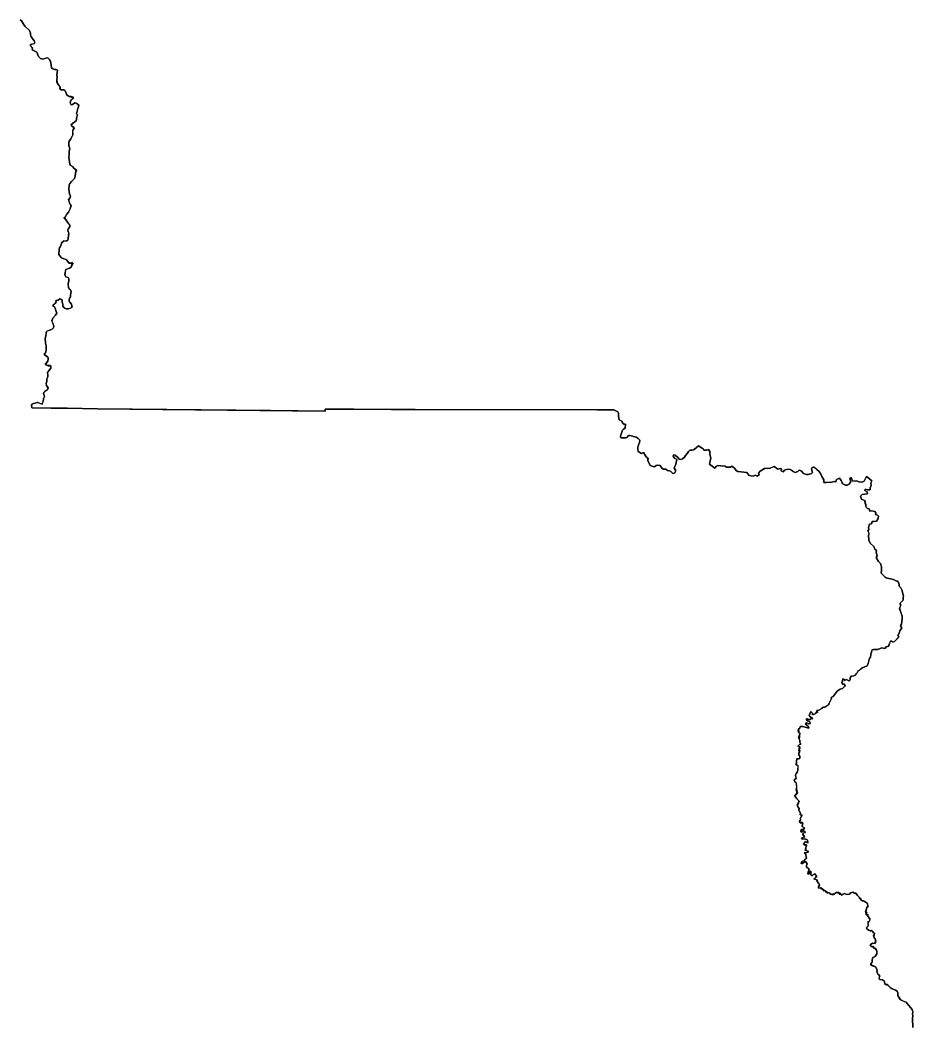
# Model space of a CAD drawing. Extents: x -74 to -34.8, y -33.8 to 5.3.
# Drawn here: x -61.572 to -59.9, y -12.145 to -10.26 of the extents above; entities that cross this region are included whole.
import ezdxf

# ---------------------------------------------------------------- set-up
doc = ezdxf.new("R2010")
doc.units = 0
doc.header["$LTSCALE"] = 2
doc.layers.add('UFEBRASIL', color=7, linetype='Continuous')

msp = doc.modelspace()

# ---------------------------------------------------------------- linework, layer by layer
at = {"layer": 'UFEBRASIL'}
for points in [[(-61.5719, -10.2592), (-61.5695, -10.2614), (-61.5643, -10.2696), (-61.5622, -10.272), (-61.5546, -10.2796), (-61.5522, -10.2842), (-61.5523, -10.2878), (-61.5516, -10.2902), (-61.5495, -10.2935), (-61.5454, -10.2985), (-61.5441, -10.3023), (-61.5462, -10.3043), (-61.5501, -10.3052), (-61.5533, -10.307), (-61.5528, -10.3082), (-61.5489, -10.3117), (-61.5491, -10.3143), (-61.5481, -10.3164), (-61.5409, -10.3202), (-61.5376, -10.3278), (-61.5337, -10.3319), (-61.5301, -10.3333), (-61.5215, -10.3308), (-61.5195, -10.3314), (-61.5162, -10.3344), (-61.5148, -10.3368), (-61.5132, -10.3486), (-61.5119, -10.3504), (-61.5078, -10.3525), (-61.5045, -10.3527), (-61.5017, -10.3538), (-61.5029, -10.363), (-61.5026, -10.3677), (-61.5032, -10.3709), (-61.5025, -10.3775), (-61.499, -10.3828), (-61.4971, -10.3847), (-61.4971, -10.3896), (-61.4957, -10.3902), (-61.4896, -10.3903), (-61.4876, -10.3926), (-61.4862, -10.3952), (-61.4853, -10.3985), (-61.4841, -10.4002), (-61.4798, -10.4027), (-61.4753, -10.4041), (-61.472, -10.4063), (-61.4769, -10.4106), (-61.4781, -10.4151), (-61.4762, -10.4184), (-61.4736, -10.418), (-61.4693, -10.4151), (-61.4672, -10.4153), (-61.4631, -10.4178), (-61.4618, -10.4199), (-61.4624, -10.4225), (-61.4641, -10.4257), (-61.4642, -10.4282), (-61.4661, -10.4352), (-61.4642, -10.4374), (-61.4661, -10.4434), (-61.4663, -10.4457), (-61.4671, -10.4485), (-61.4737, -10.4536), (-61.4755, -10.4561), (-61.4752, -10.4586), (-61.4702, -10.4614), (-61.4726, -10.4647), (-61.4738, -10.4689), (-61.4731, -10.4724), (-61.4735, -10.475), (-61.4768, -10.4823), (-61.4808, -10.4877), (-61.4807, -10.4956), (-61.479, -10.5006), (-61.4802, -10.5059), (-61.4801, -10.5113), (-61.481, -10.5164), (-61.4792, -10.5254), (-61.4791, -10.5299), (-61.478, -10.5316), (-61.474, -10.5338), (-61.4706, -10.5378), (-61.4663, -10.5412), (-61.4683, -10.5464), (-61.469, -10.5522), (-61.4701, -10.5565), (-61.4758, -10.5619), (-61.4787, -10.5661), (-61.4799, -10.5692), (-61.481, -10.5765), (-61.4795, -10.5852), (-61.4775, -10.5897), (-61.4779, -10.592), (-61.4815, -10.5968), (-61.478, -10.6055), (-61.4762, -10.6077), (-61.4775, -10.6106), (-61.478, -10.6132), (-61.4815, -10.6196), (-61.485, -10.6239), (-61.4872, -10.6278), (-61.4896, -10.6311), (-61.4889, -10.6319), (-61.487, -10.6327), (-61.4817, -10.6401), (-61.4787, -10.6444), (-61.4791, -10.6465), (-61.4818, -10.6513), (-61.4824, -10.6533), (-61.4819, -10.6556), (-61.4804, -10.6594), (-61.4817, -10.6691), (-61.4825, -10.672), (-61.4864, -10.674), (-61.4906, -10.6732), (-61.4946, -10.6776), (-61.496, -10.684), (-61.498, -10.6863), (-61.4986, -10.6884), (-61.4987, -10.6929), (-61.4993, -10.6952), (-61.4988, -10.6999), (-61.4943, -10.7053), (-61.4902, -10.707), (-61.4858, -10.708), (-61.4843, -10.7095), (-61.4809, -10.7148), (-61.4778, -10.7153), (-61.4724, -10.715), (-61.4764, -10.7225), (-61.4793, -10.7246), (-61.4863, -10.7272), (-61.4871, -10.7288), (-61.4881, -10.7384), (-61.4861, -10.7409), (-61.4821, -10.7422), (-61.4809, -10.7442), (-61.4809, -10.7481), (-61.4821, -10.7537), (-61.4811, -10.7612), (-61.4804, -10.7622), (-61.4776, -10.7648), (-61.4764, -10.7678), (-61.4767, -10.7719), (-61.4774, -10.7744), (-61.4774, -10.7788), (-61.4797, -10.7807), (-61.4803, -10.7856), (-61.4796, -10.7877), (-61.4754, -10.7917), (-61.4754, -10.7987), (-61.4815, -10.8004), (-61.486, -10.8006), (-61.4903, -10.798), (-61.4918, -10.7959), (-61.4922, -10.792), (-61.4934, -10.7881), (-61.4933, -10.7845), (-61.4955, -10.7825), (-61.4978, -10.7821), (-61.5007, -10.7844), (-61.5053, -10.7848), (-61.5047, -10.7875), (-61.5066, -10.7908), (-61.5111, -10.7948), (-61.5073, -10.7968), (-61.5061, -10.7992), (-61.5046, -10.8054), (-61.5034, -10.8084), (-61.5059, -10.8126), (-61.5107, -10.818), (-61.5123, -10.8237), (-61.5107, -10.8273), (-61.5099, -10.8298), (-61.509, -10.8322), (-61.5089, -10.8344), (-61.5102, -10.837), (-61.5122, -10.8387), (-61.5161, -10.8405), (-61.5214, -10.8425), (-61.5223, -10.8438), (-61.523, -10.8458), (-61.5238, -10.852), (-61.5251, -10.8558), (-61.5245, -10.8648), (-61.5234, -10.8699), (-61.5229, -10.8789), (-61.5241, -10.8829), (-61.5269, -10.8857), (-61.5255, -10.8871), (-61.5206, -10.8903), (-61.5193, -10.892), (-61.5191, -10.8945), (-61.52, -10.8987), (-61.5243, -10.9047), (-61.5237, -10.9055), (-61.5191, -10.9072), (-61.5143, -10.9074), (-61.5147, -10.9116), (-61.5189, -10.9172), (-61.5209, -10.9213), (-61.5202, -10.9242), (-61.5203, -10.9277), (-61.5218, -10.9318), (-61.5216, -10.936), (-61.5233, -10.9403), (-61.5224, -10.944), (-61.5196, -10.9484), (-61.5198, -10.9505), (-61.5213, -10.9524), (-61.5258, -10.955), (-61.5276, -10.9572), (-61.5279, -10.9594), (-61.5268, -10.9624), (-61.5265, -10.9648), (-61.5284, -10.9687), (-61.5286, -10.9743), (-61.5312, -10.979), (-61.5386, -10.9759), (-61.5407, -10.9759), (-61.5436, -10.9772), (-61.5468, -10.9776), (-61.5494, -10.9791), (-61.5507, -10.981), (-61.5503, -10.9861), (-61.5141, -10.9865), (-61.4838, -10.9869), (-61.4273, -10.9876), (-61.0006, -10.9922), (-61.0006, -10.9884), (-60.9483, -10.9886), (-60.8767, -10.9888), (-60.829, -10.989), (-60.8064, -10.9891), (-60.4912, -10.99), (-60.4601, -10.9899), (-60.4525, -10.9933), (-60.4511, -10.996), (-60.4512, -11.0014), (-60.4502, -11.0085), (-60.445, -11.0111), (-60.4417, -11.0168), (-60.4379, -11.0167), (-60.4384, -11.0238), (-60.4421, -11.0259), (-60.4438, -11.0278), (-60.4473, -11.0392), (-60.4466, -11.0422), (-60.438, -11.0423), (-60.4357, -11.0418), (-60.4325, -11.0376), (-60.4297, -11.0375), (-60.4182, -11.0409), (-60.4141, -11.0435), (-60.4115, -11.0468), (-60.4121, -11.0511), (-60.4148, -11.059), (-60.4149, -11.0643), (-60.4144, -11.0675), (-60.4083, -11.0712), (-60.4041, -11.0694), (-60.4008, -11.0756), (-60.3992, -11.0776), (-60.3959, -11.0804), (-60.3964, -11.0852), (-60.3922, -11.0918), (-60.3916, -11.0938), (-60.3861, -11.0959), (-60.3837, -11.0962), (-60.3804, -11.0941), (-60.378, -11.0935), (-60.3732, -11.0941), (-60.3703, -11.099), (-60.3667, -11.1007), (-60.3627, -11.1007), (-60.3591, -11.1032), (-60.3557, -11.1038), (-60.3533, -11.1053), (-60.35, -11.1083), (-60.348, -11.109), (-60.3457, -11.1079), (-60.3442, -11.1049), (-60.3446, -11.1021), (-60.3469, -11.0992), (-60.3459, -11.0959), (-60.3436, -11.0916), (-60.342, -11.0826), (-60.346, -11.08), (-60.3487, -11.0762), (-60.3484, -11.074), (-60.3451, -11.0747), (-60.3401, -11.0789), (-60.3374, -11.0819), (-60.3345, -11.0829), (-60.3311, -11.0813), (-60.3277, -11.0781), (-60.3256, -11.0751), (-60.3219, -11.071), (-60.3202, -11.0675), (-60.3175, -11.0651), (-60.313, -11.065), (-60.3092, -11.064), (-60.3012, -11.0572), (-60.2975, -11.0599), (-60.2928, -11.0626), (-60.2914, -11.0655), (-60.2863, -11.0655), (-60.2824, -11.064), (-60.28, -11.0677), (-60.2804, -11.0714), (-60.2797, -11.0761), (-60.278, -11.0796), (-60.2808, -11.0915), (-60.271, -11.0987), (-60.2673, -11.0951), (-60.2652, -11.0937), (-60.2594, -11.0947), (-60.2516, -11.0951), (-60.2488, -11.0969), (-60.2412, -11.0969), (-60.2389, -11.0949), (-60.2341, -11.0992), (-60.2309, -11.1031), (-60.2275, -11.1054), (-60.2106, -11.1068), (-60.2072, -11.1118), (-60.2034, -11.1135), (-60.199, -11.1141), (-60.195, -11.1123), (-60.1915, -11.1141), (-60.1876, -11.1116), (-60.189, -11.1081), (-60.1856, -11.1044), (-60.1764, -11.0988), (-60.1713, -11.0996), (-60.1674, -11.0992), (-60.1617, -11.0963), (-60.1593, -11.0957), (-60.1525, -11.1009), (-60.148, -11.0993), (-60.146, -11.1007), (-60.1462, -11.1041), (-60.1425, -11.1057), (-60.14, -11.1026), (-60.1363, -11.1014), (-60.1306, -11.1009), (-60.1272, -11.1025), (-60.1237, -11.1052), (-60.1204, -11.1069), (-60.1152, -11.1052), (-60.1127, -11.1025), (-60.109, -11.1039), (-60.1049, -11.1092), (-60.0999, -11.1105), (-60.0962, -11.1108), (-60.0894, -11.1089), (-60.0877, -11.107), (-60.0899, -11.1005), (-60.0885, -11.098), (-60.0842, -11.0968), (-60.0799, -11.1017), (-60.075, -11.105), (-60.072, -11.1104), (-60.0703, -11.1147), (-60.0664, -11.121), (-60.0667, -11.1255), (-60.0622, -11.1258), (-60.056, -11.1253), (-60.0534, -11.1261), (-60.0497, -11.1244), (-60.0474, -11.1238), (-60.0441, -11.1243), (-60.0426, -11.1201), (-60.0374, -11.1174), (-60.0339, -11.1221), (-60.0324, -11.1256), (-60.032, -11.1278), (-60.0282, -11.1294), (-60.0262, -11.1307), (-60.0229, -11.1306), (-60.0194, -11.1291), (-60.0161, -11.1237), (-60.0176, -11.1189), (-60.0157, -11.1163), (-60.014, -11.1194), (-60.0131, -11.1225), (-60.0075, -11.1235), (-60.0045, -11.1226), (-60.001, -11.1243), (-59.9953, -11.1252), (-59.9912, -11.1236), (-59.9868, -11.1145), (-59.9839, -11.1163), (-59.9768, -11.1224), (-59.9784, -11.1262), (-59.9781, -11.1312), (-59.9797, -11.136), (-59.9799, -11.1398), (-59.9847, -11.1394), (-59.9891, -11.138), (-59.9898, -11.1407), (-59.9857, -11.1432), (-59.9849, -11.147), (-59.995, -11.1482), (-59.9978, -11.1514), (-59.9959, -11.157), (-59.9906, -11.1592), (-59.989, -11.1612), (-59.9894, -11.1653), (-59.9876, -11.1671), (-59.9876, -11.1711), (-59.985, -11.1742), (-59.9816, -11.1753), (-59.9804, -11.1796), (-59.9767, -11.1787), (-59.9712, -11.1802), (-59.9694, -11.1829), (-59.9698, -11.1854), (-59.9659, -11.1869), (-59.964, -11.1891), (-59.9645, -11.1931), (-59.9679, -11.1979), (-59.9725, -11.1986), (-59.9759, -11.1986), (-59.977, -11.2033), (-59.9811, -11.2038), (-59.9831, -11.2098), (-59.982, -11.2136), (-59.984, -11.217), (-59.9817, -11.2219), (-59.9828, -11.2246), (-59.982, -11.2335), (-59.9797, -11.2395), (-59.9732, -11.2455), (-59.9709, -11.2509), (-59.9679, -11.2529), (-59.9683, -11.2565), (-59.9667, -11.2628), (-59.9685, -11.2664), (-59.9639, -11.274), (-59.9604, -11.2774), (-59.9588, -11.2835), (-59.9583, -11.2893), (-59.9586, -11.2929), (-59.9595, -11.2947), (-59.9519, -11.3031), (-59.95, -11.3044), (-59.9367, -11.3075), (-59.9347, -11.3082), (-59.9305, -11.3104), (-59.9271, -11.3113), (-59.9252, -11.317), (-59.9252, -11.3201), (-59.9222, -11.3231), (-59.9204, -11.3269), (-59.9172, -11.3384), (-59.9179, -11.3414), (-59.9179, -11.3464), (-59.9245, -11.3523), (-59.9224, -11.3557), (-59.9254, -11.3618), (-59.9199, -11.376), (-59.9199, -11.3815), (-59.9213, -11.3908), (-59.9229, -11.3942), (-59.9206, -11.398), (-59.9229, -11.4019), (-59.9245, -11.4035), (-59.9251, -11.4063), (-59.9277, -11.4128), (-59.9259, -11.4155), (-59.9344, -11.4237), (-59.9374, -11.4248), (-59.9395, -11.423), (-59.942, -11.4228), (-59.9466, -11.433), (-59.9501, -11.4335), (-59.9524, -11.4364), (-59.9581, -11.4353), (-59.9652, -11.4385), (-59.9735, -11.4385), (-59.9762, -11.4392), (-59.9783, -11.4472), (-59.979, -11.4533), (-59.9811, -11.4549), (-59.9833, -11.465), (-59.9854, -11.4693), (-59.9939, -11.4727), (-59.9971, -11.4748), (-60, -11.4775), (-60.0024, -11.4787), (-60.0041, -11.4824), (-60.006, -11.4839), (-60.0079, -11.4865), (-60.0101, -11.4876), (-60.0156, -11.4886), (-60.017, -11.4913), (-60.0172, -11.494), (-60.018, -11.496), (-60.0198, -11.497), (-60.0244, -11.4949), (-60.0276, -11.4964), (-60.0285, -11.4941), (-60.0312, -11.4932), (-60.0318, -11.4979), (-60.0328, -11.4996), (-60.0317, -11.5035), (-60.0277, -11.5037), (-60.0267, -11.5057), (-60.028, -11.5079), (-60.0314, -11.5116), (-60.0361, -11.5127), (-60.0415, -11.5166), (-60.0492, -11.5263), (-60.0527, -11.5285), (-60.0521, -11.5305), (-60.0566, -11.5389), (-60.0575, -11.5421), (-60.0612, -11.5437), (-60.0648, -11.5462), (-60.0674, -11.5462), (-60.0693, -11.5472), (-60.0705, -11.5492), (-60.077, -11.553), (-60.0797, -11.5529), (-60.0787, -11.5563), (-60.0826, -11.5589), (-60.0867, -11.5609), (-60.0881, -11.5611), (-60.0881, -11.5577), (-60.0908, -11.5549), (-60.0936, -11.5607), (-60.0942, -11.5628), (-60.09, -11.567), (-60.0872, -11.5681), (-60.0927, -11.5695), (-60.0973, -11.5698), (-60.0995, -11.5689), (-60.0993, -11.5708), (-60.0973, -11.5721), (-60.0941, -11.5732), (-60.0917, -11.5761), (-60.0939, -11.5783), (-60.0985, -11.5756), (-60.1016, -11.5774), (-60.0955, -11.5828), (-60.0944, -11.5859), (-60.106, -11.5828), (-60.1109, -11.5825), (-60.1117, -11.5856), (-60.1141, -11.5875), (-60.1137, -11.5921), (-60.1132, -11.5946), (-60.1106, -11.5955), (-60.1124, -11.5986), (-60.1122, -11.6035), (-60.1127, -11.6056), (-60.1113, -11.609), (-60.1113, -11.6119), (-60.1099, -11.6155), (-60.1122, -11.6164), (-60.1153, -11.6193), (-60.1134, -11.6204), (-60.111, -11.6226), (-60.1136, -11.626), (-60.1116, -11.6283), (-60.1121, -11.6305), (-60.1134, -11.6326), (-60.1142, -11.6358), (-60.1116, -11.6376), (-60.1116, -11.6429), (-60.1175, -11.6433), (-60.1179, -11.6458), (-60.1184, -11.6516), (-60.118, -11.6554), (-60.1157, -11.6548), (-60.1155, -11.6575), (-60.1158, -11.6625), (-60.115, -11.6643), (-60.1157, -11.6664), (-60.1175, -11.6691), (-60.119, -11.672), (-60.1194, -11.6746), (-60.1187, -11.6804), (-60.1224, -11.6824), (-60.121, -11.6865), (-60.1188, -11.6874), (-60.1182, -11.6907), (-60.1178, -11.6961), (-60.1177, -11.6983), (-60.1173, -11.703), (-60.1162, -11.7067), (-60.1191, -11.7104), (-60.1217, -11.7121), (-60.1181, -11.7153), (-60.1165, -11.7189), (-60.1125, -11.7223), (-60.1157, -11.7306), (-60.1153, -11.7333), (-60.1127, -11.7362), (-60.1131, -11.7391), (-60.1104, -11.7447), (-60.1112, -11.7483), (-60.1074, -11.749), (-60.1109, -11.7543), (-60.1102, -11.7579), (-60.1124, -11.7593), (-60.1103, -11.7634), (-60.1064, -11.7627), (-60.1056, -11.7637), (-60.1064, -11.7657), (-60.1071, -11.7701), (-60.103, -11.7725), (-60.1044, -11.7754), (-60.1089, -11.7758), (-60.1092, -11.7806), (-60.1076, -11.7799), (-60.1045, -11.7782), (-60.1026, -11.7788), (-60.1013, -11.7819), (-60.1055, -11.7825), (-60.105, -11.7866), (-60.1032, -11.7866), (-60.1029, -11.79), (-60.1074, -11.791), (-60.1085, -11.7931), (-60.1057, -11.7938), (-60.1037, -11.7933), (-60.0987, -11.7943), (-60.0969, -11.7953), (-60.0967, -11.8009), (-60.1008, -11.798), (-60.1047, -11.8029), (-60.1025, -11.8042), (-60.0986, -11.8049), (-60.0996, -11.8069), (-60.1002, -11.8106), (-60.1001, -11.8152), (-60.0958, -11.8161), (-60.0957, -11.8182), (-60.0982, -11.8187), (-60.1034, -11.8192), (-60.1011, -11.8213), (-60.1001, -11.8232), (-60.0993, -11.83), (-60.1024, -11.8322), (-60.1029, -11.8337), (-60.1074, -11.8354), (-60.1085, -11.8371), (-60.1076, -11.8399), (-60.1036, -11.8367), (-60.1011, -11.8354), (-60.0979, -11.8399), (-60.0989, -11.8428), (-60.0989, -11.8456), (-60.0975, -11.8474), (-60.0939, -11.8492), (-60.0944, -11.8519), (-60.0959, -11.8548), (-60.0962, -11.8589), (-60.093, -11.8569), (-60.0926, -11.8531), (-60.0894, -11.8552), (-60.0909, -11.8567), (-60.0911, -11.8611), (-60.0885, -11.8626), (-60.0862, -11.8597), (-60.0833, -11.8585), (-60.0824, -11.8604), (-60.0799, -11.8639), (-60.0825, -11.8665), (-60.0854, -11.8677), (-60.0785, -11.8702), (-60.0797, -11.8726), (-60.076, -11.8768), (-60.0749, -11.8797), (-60.0768, -11.883), (-60.0766, -11.8853), (-60.0724, -11.8851), (-60.0719, -11.8864), (-60.0671, -11.888), (-60.0642, -11.8906), (-60.0632, -11.892), (-60.0604, -11.8928), (-60.0605, -11.895), (-60.0584, -11.8935), (-60.054, -11.8952), (-60.0551, -11.8969), (-60.0527, -11.8969), (-60.0504, -11.8979), (-60.0493, -11.8959), (-60.0471, -11.8972), (-60.0444, -11.8936), (-60.0411, -11.8939), (-60.0384, -11.8931), (-60.0377, -11.8966), (-60.035, -11.8966), (-60.0334, -11.8987), (-60.0299, -11.8969), (-60.0279, -11.8948), (-60.0263, -11.8964), (-60.0254, -11.8955), (-60.0247, -11.8975), (-60.0186, -11.8964), (-60.0165, -11.894), (-60.0151, -11.894), (-60.0121, -11.893), (-60.0089, -11.8947), (-60.0069, -11.8947), (-60.0036, -11.8994), (-59.9998, -11.903), (-59.9998, -11.905), (-59.9973, -11.9046), (-59.9964, -11.9075), (-59.9939, -11.9093), (-59.9922, -11.9089), (-59.9913, -11.9105), (-59.9888, -11.9114), (-59.9858, -11.9121), (-59.9846, -11.9166), (-59.9835, -11.9205), (-59.9853, -11.9196), (-59.9876, -11.9295), (-59.9862, -11.9304), (-59.9871, -11.9353), (-59.9837, -11.9353), (-59.9846, -11.9376), (-59.9825, -11.9393), (-59.9822, -11.9418), (-59.9804, -11.9416), (-59.9802, -11.9437), (-59.9818, -11.9479), (-59.9838, -11.9495), (-59.984, -11.9536), (-59.9827, -11.9553), (-59.9854, -11.9576), (-59.987, -11.9601), (-59.9856, -11.9619), (-59.9822, -11.9642), (-59.9801, -11.9651), (-59.9762, -11.9654), (-59.9739, -11.967), (-59.9734, -11.969), (-59.9714, -11.9699), (-59.972, -11.9729), (-59.9729, -11.9763), (-59.9727, -11.9777), (-59.9706, -11.9795), (-59.969, -11.9845), (-59.9704, -11.989), (-59.9754, -11.9883), (-59.9796, -11.9913), (-59.9784, -11.9936), (-59.9752, -11.996), (-59.9741, -11.9942), (-59.9727, -11.9976), (-59.9706, -11.9978), (-59.9681, -12.0013), (-59.9672, -12.0026), (-59.967, -12.0085), (-59.9703, -12.0134), (-59.9747, -12.0151), (-59.9759, -12.0199), (-59.9761, -12.0238), (-59.9794, -12.0295), (-59.9696, -12.0325), (-59.9669, -12.0381), (-59.967, -12.0408), (-59.9657, -12.0462), (-59.9639, -12.0473), (-59.9615, -12.0504), (-59.9628, -12.053), (-59.962, -12.0564), (-59.9569, -12.0565), (-59.9536, -12.0591), (-59.9518, -12.0656), (-59.9464, -12.0673), (-59.9422, -12.0713), (-59.9384, -12.0741), (-59.9323, -12.0767), (-59.9293, -12.0785), (-59.9281, -12.0812), (-59.9277, -12.0864), (-59.923, -12.0947), (-59.9125, -12.0992), (-59.9104, -12.1014), (-59.9013, -12.1129), (-59.8998, -12.1172), (-59.9006, -12.1209), (-59.8998, -12.1245), (-59.9004, -12.1295), (-59.8999, -12.1461)], [(-59.9, -12.1461), (-59.9004, -12.1295), (-59.8998, -12.1245), (-59.9006, -12.1209), (-59.8998, -12.1172), (-59.9013, -12.1129), (-59.9104, -12.1014), (-59.9126, -12.0992), (-59.9153, -12.098), (-59.9238, -12.0938), (-59.9277, -12.0864), (-59.9281, -12.0812), (-59.9293, -12.0785), (-59.9323, -12.0767), (-59.9384, -12.0741), (-59.9422, -12.0713), (-59.9472, -12.0658), (-59.9518, -12.0656), (-59.9536, -12.0591), (-59.9583, -12.0569), (-59.962, -12.0564), (-59.9628, -12.053), (-59.9615, -12.0504), (-59.9639, -12.0473), (-59.9657, -12.0462), (-59.967, -12.0408), (-59.9669, -12.0381), (-59.9696, -12.0325), (-59.9794, -12.0282), (-59.9761, -12.0238), (-59.9759, -12.0199), (-59.9747, -12.0151), (-59.9703, -12.0134), (-59.9666, -12.0072), (-59.9681, -12.0013), (-59.9697, -12.0004), (-59.9706, -11.9978), (-59.9727, -11.9976), (-59.9741, -11.9942), (-59.9761, -11.996), (-59.9784, -11.9936), (-59.9796, -11.9913), (-59.9754, -11.9883), (-59.9704, -11.989), (-59.9695, -11.9827), (-59.9706, -11.9795), (-59.9729, -11.9763), (-59.9736, -11.9747), (-59.972, -11.9729), (-59.9714, -11.9699), (-59.9734, -11.969), (-59.975, -11.9672), (-59.978, -11.9649), (-59.9801, -11.9651), (-59.9822, -11.9642), (-59.9856, -11.9619), (-59.987, -11.9601), (-59.9845, -11.9576), (-59.9827, -11.9553), (-59.9834, -11.9523), (-59.9834, -11.9481), (-59.9804, -11.9465), (-59.9802, -11.9437), (-59.9822, -11.9418), (-59.9832, -11.9414), (-59.9825, -11.9393), (-59.9846, -11.9376), (-59.9837, -11.9353), (-59.9871, -11.9353), (-59.9876, -11.9295), (-59.9887, -11.9295), (-59.9853, -11.9196), (-59.9835, -11.9205), (-59.9842, -11.9148), (-59.9876, -11.9123), (-59.9893, -11.9102), (-59.9922, -11.9089), (-59.9939, -11.9093), (-59.9954, -11.9093), (-59.9975, -11.9068), (-59.9973, -11.9046), (-59.9998, -11.905), (-59.9998, -11.903), (-60.0036, -11.8994), (-60.0069, -11.8947), (-60.0089, -11.8947), (-60.0121, -11.893), (-60.0165, -11.894), (-60.0186, -11.8964), (-60.0198, -11.897), (-60.0247, -11.8975), (-60.0263, -11.8964), (-60.0279, -11.8948), (-60.03, -11.8969), (-60.0314, -11.897), (-60.0338, -11.8972), (-60.0361, -11.8951), (-60.0388, -11.8952), (-60.0397, -11.8927), (-60.0429, -11.8936), (-60.0449, -11.8948), (-60.0471, -11.8972), (-60.0493, -11.8959), (-60.0504, -11.8979), (-60.0527, -11.8969), (-60.0551, -11.8969), (-60.054, -11.8952), (-60.0584, -11.8935), (-60.0605, -11.895), (-60.0604, -11.8928), (-60.0642, -11.8906), (-60.0659, -11.8908), (-60.0685, -11.8872), (-60.0724, -11.8851), (-60.0734, -11.8845), (-60.0766, -11.8853), (-60.0768, -11.883), (-60.0749, -11.8797), (-60.076, -11.8768), (-60.0797, -11.8726), (-60.0785, -11.8702), (-60.0854, -11.8677), (-60.0825, -11.8665), (-60.08, -11.8623), (-60.0824, -11.8604), (-60.0833, -11.8585), (-60.0862, -11.8597), (-60.0885, -11.8626), (-60.0916, -11.8598), (-60.0909, -11.8567), (-60.0908, -11.8538), (-60.0939, -11.8546), (-60.093, -11.8569), (-60.0963, -11.8589), (-60.0959, -11.8548), (-60.0944, -11.8519), (-60.0951, -11.8477), (-60.0975, -11.8474), (-60.0989, -11.8456), (-60.0989, -11.8428), (-60.0979, -11.8399), (-60.1011, -11.8354), (-60.1036, -11.8367), (-60.1088, -11.8396), (-60.1085, -11.8371), (-60.1074, -11.8354), (-60.1029, -11.8337), (-60.1021, -11.8313), (-60.0993, -11.83), (-60.1001, -11.8232), (-60.1011, -11.8213), (-60.1017, -11.8186), (-60.0982, -11.8187), (-60.0957, -11.8182), (-60.0958, -11.8161), (-60.1016, -11.8146), (-60.1003, -11.8106), (-60.0996, -11.8069), (-60.0989, -11.8039), (-60.1025, -11.8042), (-60.1047, -11.8029), (-60.1008, -11.798), (-60.0958, -11.7998), (-60.0969, -11.7953), (-60.0987, -11.7943), (-60.1037, -11.7933), (-60.1057, -11.7938), (-60.1085, -11.7931), (-60.1074, -11.791), (-60.1026, -11.7889), (-60.105, -11.7866), (-60.1059, -11.7859), (-60.1055, -11.7825), (-60.1011, -11.7806), (-60.1045, -11.7782), (-60.1059, -11.7785), (-60.1092, -11.7806), (-60.1094, -11.7786), (-60.1089, -11.7758), (-60.1044, -11.7754), (-60.103, -11.7725), (-60.1071, -11.7701), (-60.1064, -11.7657), (-60.1064, -11.7627), (-60.1076, -11.7621), (-60.1113, -11.763), (-60.1124, -11.7593), (-60.1102, -11.7579), (-60.11, -11.7543), (-60.1074, -11.749), (-60.1112, -11.7483), (-60.1105, -11.7447), (-60.1131, -11.7391), (-60.1127, -11.7362), (-60.1153, -11.7333), (-60.1167, -11.7293), (-60.1125, -11.7223), (-60.1165, -11.7189), (-60.1191, -11.716), (-60.1217, -11.7121), (-60.1191, -11.7104), (-60.1163, -11.7048), (-60.1187, -11.7021), (-60.1177, -11.6983), (-60.1172, -11.6943), (-60.1175, -11.689), (-60.1188, -11.6874), (-60.121, -11.6865), (-60.1224, -11.6824), (-60.1182, -11.6786), (-60.1194, -11.6746), (-60.119, -11.672), (-60.1157, -11.6691), (-60.1157, -11.6664), (-60.1148, -11.6623), (-60.1146, -11.6614), (-60.1145, -11.6564), (-60.1157, -11.6548), (-60.1188, -11.6541), (-60.1173, -11.6505), (-60.1179, -11.6458), (-60.1157, -11.6437), (-60.1116, -11.6429), (-60.1116, -11.6376), (-60.1133, -11.6346), (-60.1134, -11.6326), (-60.1121, -11.6305), (-60.1133, -11.6276), (-60.1129, -11.6242), (-60.1111, -11.6208), (-60.1134, -11.6204), (-60.1153, -11.6193), (-60.1122, -11.6164), (-60.1099, -11.6155), (-60.1113, -11.6119), (-60.1113, -11.609), (-60.1128, -11.6056), (-60.1141, -11.6034), (-60.1124, -11.5986), (-60.1106, -11.5955), (-60.1133, -11.5946), (-60.1149, -11.5915), (-60.1141, -11.5875), (-60.1117, -11.5856), (-60.1109, -11.5825), (-60.106, -11.5828), (-60.0944, -11.5859), (-60.0955, -11.5828), (-60.1011, -11.5763), (-60.0985, -11.5756), (-60.0923, -11.5778), (-60.0924, -11.5745), (-60.0941, -11.5732), (-60.0973, -11.5721), (-60.0995, -11.5689), (-60.0984, -11.5679), (-60.0973, -11.5698), (-60.0928, -11.5695), (-60.0877, -11.5665), (-60.0906, -11.5656), (-60.0942, -11.5628), (-60.0936, -11.5607), (-60.0908, -11.5549), (-60.0881, -11.5577), (-60.0867, -11.5609), (-60.0853, -11.5596), (-60.0826, -11.5589), (-60.0795, -11.555), (-60.0797, -11.5529), (-60.077, -11.553), (-60.0705, -11.5492), (-60.0693, -11.5472), (-60.0674, -11.5462), (-60.0648, -11.5462), (-60.0612, -11.5437), (-60.0575, -11.541), (-60.0566, -11.5389), (-60.0521, -11.5305), (-60.0527, -11.5285), (-60.0492, -11.5263), (-60.0415, -11.5166), (-60.0361, -11.5127), (-60.0314, -11.5116), (-60.028, -11.5079), (-60.0267, -11.5057), (-60.0277, -11.5037), (-60.0317, -11.5035), (-60.0328, -11.4996), (-60.0313, -11.497), (-60.0312, -11.4932), (-60.0285, -11.4941), (-60.0276, -11.4964), (-60.0244, -11.4949), (-60.0198, -11.497), (-60.018, -11.496), (-60.0173, -11.494), (-60.017, -11.4913), (-60.0156, -11.4886), (-60.0101, -11.4876), (-60.0079, -11.4865), (-60.006, -11.4839), (-60.0041, -11.4824), (-60.0024, -11.4787), (-60.0001, -11.4775), (-59.9971, -11.4748), (-59.9939, -11.4727), (-59.9854, -11.4693), (-59.9833, -11.465), (-59.9811, -11.4549), (-59.979, -11.4533), (-59.9783, -11.4472), (-59.9762, -11.4392), (-59.9735, -11.4385), (-59.9652, -11.4385), (-59.9581, -11.4353), (-59.9524, -11.4364), (-59.9501, -11.4335), (-59.9448, -11.4323), (-59.942, -11.4228), (-59.9395, -11.423), (-59.9374, -11.4248), (-59.9344, -11.4237), (-59.9252, -11.4139), (-59.9277, -11.4128), (-59.9251, -11.4063), (-59.9245, -11.4035), (-59.9229, -11.4019), (-59.9206, -11.398), (-59.9229, -11.3942), (-59.9213, -11.3908), (-59.9199, -11.3815), (-59.9199, -11.376), (-59.9243, -11.3609), (-59.9224, -11.3557), (-59.9245, -11.3523), (-59.9179, -11.3464), (-59.9179, -11.3414), (-59.9172, -11.3384), (-59.9204, -11.3269), (-59.9222, -11.3231), (-59.9252, -11.3201), (-59.9252, -11.317), (-59.9278, -11.3104), (-59.9305, -11.3104), (-59.9347, -11.3082), (-59.9367, -11.3075), (-59.95, -11.3044), (-59.9519, -11.3031), (-59.9595, -11.2947), (-59.9586, -11.2929), (-59.9583, -11.2893), (-59.9588, -11.2835), (-59.9604, -11.2774), (-59.9639, -11.274), (-59.9685, -11.2664), (-59.9667, -11.2628), (-59.9683, -11.2565), (-59.9679, -11.2529), (-59.9709, -11.2509), (-59.9732, -11.2455), (-59.9797, -11.2395), (-59.982, -11.2335), (-59.9828, -11.2246), (-59.9817, -11.2219), (-59.9844, -11.2152), (-59.982, -11.2136), (-59.9831, -11.2098), (-59.9811, -11.2038), (-59.977, -11.2033), (-59.9759, -11.1986), (-59.9725, -11.1986), (-59.9679, -11.1979), (-59.9645, -11.1931), (-59.964, -11.1891), (-59.9659, -11.1869), (-59.9698, -11.1854), (-59.9694, -11.1829), (-59.9712, -11.1802), (-59.9768, -11.1787), (-59.9804, -11.1796), (-59.9816, -11.1753), (-59.985, -11.1742), (-59.9876, -11.1711), (-59.9876, -11.1671), (-59.9894, -11.1653), (-59.989, -11.1612), (-59.9906, -11.1592), (-59.9959, -11.157), (-59.9978, -11.1514), (-59.995, -11.1482), (-59.9849, -11.147), (-59.9857, -11.1432), (-59.9898, -11.1407), (-59.9891, -11.138), (-59.9847, -11.1394), (-59.9799, -11.1398), (-59.9797, -11.136), (-59.9781, -11.1312), (-59.9784, -11.1262), (-59.9768, -11.1224), (-59.9839, -11.1163), (-59.9869, -11.1145), (-59.9912, -11.1236), (-59.9954, -11.1252), (-60.0011, -11.1243), (-60.0045, -11.1226), (-60.0075, -11.1235), (-60.0131, -11.1225), (-60.014, -11.1194), (-60.0158, -11.1163), (-60.0176, -11.1189), (-60.0161, -11.1237), (-60.0194, -11.1291), (-60.0229, -11.1306), (-60.0262, -11.1307), (-60.0282, -11.1294), (-60.032, -11.1278), (-60.0324, -11.1256), (-60.0339, -11.1221), (-60.0374, -11.1174), (-60.0426, -11.1201), (-60.0441, -11.1243), (-60.0474, -11.1238), (-60.0497, -11.1244), (-60.0534, -11.1261), (-60.056, -11.1253), (-60.0622, -11.1258), (-60.0667, -11.1255), (-60.0664, -11.121), (-60.0703, -11.1147), (-60.072, -11.1104), (-60.075, -11.105), (-60.0799, -11.1017), (-60.0858, -11.0969), (-60.0885, -11.098), (-60.0899, -11.1005), (-60.0877, -11.107), (-60.0894, -11.1089), (-60.0962, -11.1108), (-60.0999, -11.1105), (-60.1049, -11.1092), (-60.109, -11.1039), (-60.1127, -11.1025), (-60.1153, -11.1052), (-60.1204, -11.1069), (-60.1237, -11.1052), (-60.1272, -11.1025), (-60.1306, -11.1009), (-60.1363, -11.1014), (-60.1401, -11.1026), (-60.1425, -11.1057), (-60.1462, -11.1041), (-60.146, -11.1007), (-60.148, -11.0993), (-60.1525, -11.1009), (-60.1593, -11.0957), (-60.1617, -11.0963), (-60.1674, -11.0992), (-60.1713, -11.0996), (-60.1776, -11.0993), (-60.1856, -11.1044), (-60.189, -11.1081), (-60.1876, -11.1116), (-60.1915, -11.1141), (-60.195, -11.1123), (-60.199, -11.1141), (-60.2034, -11.1135), (-60.2073, -11.1118), (-60.2106, -11.1068), (-60.2275, -11.1054), (-60.2309, -11.1031), (-60.2341, -11.0992), (-60.2389, -11.0949), (-60.2413, -11.0969), (-60.2488, -11.0969), (-60.2516, -11.0951), (-60.2594, -11.0947), (-60.2652, -11.0937), (-60.2673, -11.0951), (-60.271, -11.0987), (-60.2808, -11.0915), (-60.278, -11.0796), (-60.2797, -11.0761), (-60.2804, -11.0714), (-60.28, -11.0677), (-60.2824, -11.064), (-60.2863, -11.0655), (-60.2914, -11.0655), (-60.2928, -11.0626), (-60.2975, -11.0599), (-60.3013, -11.0572), (-60.3092, -11.064), (-60.313, -11.065), (-60.3175, -11.0651), (-60.3202, -11.0675), (-60.3219, -11.071), (-60.3256, -11.0751), (-60.3277, -11.0781), (-60.3311, -11.0813), (-60.3346, -11.0829), (-60.3374, -11.0819), (-60.3401, -11.0789), (-60.3451, -11.0747), (-60.3484, -11.074), (-60.3487, -11.0762), (-60.346, -11.08), (-60.342, -11.0826), (-60.3436, -11.0916), (-60.3459, -11.0959), (-60.3469, -11.0992), (-60.3446, -11.1021), (-60.3442, -11.1049), (-60.3457, -11.1079), (-60.348, -11.109), (-60.35, -11.1083), (-60.3533, -11.1053), (-60.3557, -11.1038), (-60.3591, -11.1032), (-60.3628, -11.1007), (-60.3668, -11.1007), (-60.3703, -11.099), (-60.3732, -11.0941), (-60.378, -11.0935), (-60.3804, -11.0941), (-60.3837, -11.0962), (-60.3861, -11.0959), (-60.3916, -11.0938), (-60.3922, -11.0918), (-60.3964, -11.0852), (-60.3968, -11.0787), (-60.3993, -11.0776), (-60.4008, -11.0756), (-60.4041, -11.0694), (-60.4083, -11.0712), (-60.4144, -11.0675), (-60.4149, -11.0643), (-60.4148, -11.059), (-60.4121, -11.0511), (-60.4115, -11.0468), (-60.4141, -11.0435), (-60.4182, -11.0409), (-60.4297, -11.0375), (-60.4325, -11.0376), (-60.4357, -11.0418), (-60.438, -11.0423), (-60.4466, -11.0422), (-60.4473, -11.0392), (-60.4438, -11.0278), (-60.4421, -11.0259), (-60.4384, -11.0238), (-60.4379, -11.0167), (-60.4429, -11.0157), (-60.445, -11.0111), (-60.4502, -11.0085), (-60.4512, -11.0014), (-60.4511, -10.996), (-60.4525, -10.9933), (-60.4601, -10.9899), (-60.4912, -10.99), (-60.832, -10.989), (-60.8324, -10.989), (-60.9472, -10.9882), (-60.9498, -10.9886), (-61.0006, -10.9883), (-61.0006, -10.9922), (-61.1032, -10.9911), (-61.4273, -10.9876), (-61.4838, -10.9869), (-61.5503, -10.9861), (-61.5507, -10.981), (-61.5494, -10.9791), (-61.5468, -10.9776), (-61.5436, -10.9772), (-61.5407, -10.9759), (-61.5386, -10.9759), (-61.5301, -10.979), (-61.5286, -10.9743), (-61.5284, -10.9687), (-61.5265, -10.9648), (-61.5268, -10.9624), (-61.5279, -10.9594), (-61.5276, -10.9572), (-61.5247, -10.9543), (-61.5213, -10.9524), (-61.5195, -10.9497), (-61.5199, -10.9476), (-61.5224, -10.944), (-61.5233, -10.9403), (-61.5216, -10.936), (-61.5218, -10.9318), (-61.5203, -10.9277), (-61.5202, -10.9242), (-61.5205, -10.9194), (-61.5189, -10.9172), (-61.5147, -10.9116), (-61.5148, -10.9064), (-61.5211, -10.907), (-61.5243, -10.9047), (-61.5244, -10.9034), (-61.52, -10.8987), (-61.5191, -10.8945), (-61.5193, -10.892), (-61.5206, -10.8903), (-61.5269, -10.8857), (-61.5268, -10.8846), (-61.5238, -10.8818), (-61.5229, -10.8789), (-61.5234, -10.8699), (-61.5245, -10.8648), (-61.5251, -10.8558), (-61.5238, -10.852), (-61.523, -10.8458), (-61.5214, -10.8425), (-61.5205, -10.8419), (-61.5161, -10.8405), (-61.5122, -10.8387), (-61.51, -10.8368), (-61.5089, -10.8344), (-61.5095, -10.8308), (-61.5107, -10.8273), (-61.5125, -10.8222), (-61.5107, -10.818), (-61.5059, -10.8126), (-61.5034, -10.8084), (-61.5046, -10.8054), (-61.5061, -10.7992), (-61.5073, -10.7968), (-61.5109, -10.7937), (-61.5054, -10.7894), (-61.5047, -10.7875), (-61.5053, -10.7848), (-61.5007, -10.7844), (-61.4978, -10.7821), (-61.4955, -10.7825), (-61.4933, -10.7845), (-61.4934, -10.7881), (-61.4922, -10.792), (-61.4918, -10.7959), (-61.4889, -10.7991), (-61.486, -10.8006), (-61.4815, -10.8004), (-61.4738, -10.7975), (-61.4754, -10.7917), (-61.4796, -10.7877), (-61.4803, -10.7856), (-61.4792, -10.7799), (-61.4774, -10.7788), (-61.4774, -10.7744), (-61.4767, -10.7719), (-61.4766, -10.7666), (-61.4776, -10.7648), (-61.4811, -10.7612), (-61.4815, -10.7602), (-61.4821, -10.7537), (-61.4809, -10.7481), (-61.4809, -10.7442), (-61.4821, -10.7422), (-61.4861, -10.7409), (-61.4884, -10.7365), (-61.4863, -10.7272), (-61.4853, -10.7263), (-61.4793, -10.7246), (-61.4764, -10.7225), (-61.474, -10.7139), (-61.4778, -10.7153), (-61.4822, -10.7134), (-61.4843, -10.7095), (-61.4858, -10.708), (-61.4902, -10.707), (-61.4943, -10.7053), (-61.4994, -10.6986), (-61.4993, -10.6952), (-61.4987, -10.6929), (-61.4986, -10.6884), (-61.498, -10.6863), (-61.4959, -10.6833), (-61.4946, -10.6776), (-61.4929, -10.6757), (-61.4893, -10.6731), (-61.4845, -10.6738), (-61.4825, -10.672), (-61.4817, -10.6691), (-61.4807, -10.6576), (-61.4819, -10.6556), (-61.4824, -10.6533), (-61.4818, -10.6513), (-61.4791, -10.6465), (-61.4789, -10.643), (-61.4817, -10.6401), (-61.487, -10.6327), (-61.4896, -10.6311), (-61.4896, -10.6298), (-61.4872, -10.6278), (-61.485, -10.6239), (-61.4815, -10.6196), (-61.478, -10.6132), (-61.4775, -10.6106), (-61.4764, -10.6067), (-61.478, -10.6055), (-61.4813, -10.5956), (-61.4779, -10.592), (-61.4775, -10.5897), (-61.4795, -10.5852), (-61.481, -10.5765), (-61.4799, -10.5692), (-61.4787, -10.5661), (-61.4758, -10.5619), (-61.4701, -10.5565), (-61.469, -10.5522), (-61.4683, -10.5464), (-61.4669, -10.5404), (-61.4706, -10.5378), (-61.474, -10.5338), (-61.478, -10.5316), (-61.4791, -10.5299), (-61.4792, -10.5254), (-61.481, -10.5164), (-61.4801, -10.5113), (-61.4802, -10.5059), (-61.479, -10.5006), (-61.4807, -10.4956), (-61.4808, -10.4877), (-61.4768, -10.4823), (-61.4735, -10.475), (-61.4731, -10.4724), (-61.4735, -10.4673), (-61.4726, -10.4647), (-61.4707, -10.4606), (-61.4752, -10.4586), (-61.4761, -10.4547), (-61.4737, -10.4536), (-61.4671, -10.4485), (-61.4663, -10.4457), (-61.4661, -10.4434), (-61.4642, -10.4374), (-61.4661, -10.4352), (-61.4642, -10.4282), (-61.4641, -10.4257), (-61.4624, -10.4225), (-61.4618, -10.4199), (-61.4644, -10.4166), (-61.4672, -10.4153), (-61.4694, -10.4151), (-61.4736, -10.418), (-61.4762, -10.4184), (-61.4781, -10.4151), (-61.4769, -10.4106), (-61.4715, -10.4051), (-61.4766, -10.4032), (-61.4798, -10.4027), (-61.4841, -10.4002), (-61.4853, -10.3985), (-61.4862, -10.3952), (-61.4876, -10.3926), (-61.4896, -10.3903), (-61.4971, -10.3896), (-61.4975, -10.388), (-61.4971, -10.3847), (-61.499, -10.3828), (-61.5031, -10.3759), (-61.5032, -10.3709), (-61.5026, -10.3677), (-61.5029, -10.363), (-61.5017, -10.3538), (-61.5045, -10.3527), (-61.5078, -10.3525), (-61.5119, -10.3504), (-61.5132, -10.3486), (-61.5148, -10.3368), (-61.517, -10.3334), (-61.5195, -10.3314), (-61.5215, -10.3308), (-61.5301, -10.3333), (-61.5337, -10.3319), (-61.5376, -10.3278), (-61.5409, -10.3202), (-61.5481, -10.3164), (-61.5491, -10.3143), (-61.5489, -10.3117), (-61.5533, -10.307), (-61.5522, -10.306), (-61.5501, -10.3052), (-61.545, -10.3035), (-61.5441, -10.301), (-61.5454, -10.2985), (-61.5495, -10.2935), (-61.5516, -10.2902), (-61.5523, -10.2878), (-61.5522, -10.2842), (-61.5546, -10.2796), (-61.5622, -10.272), (-61.5643, -10.2696), (-61.5695, -10.2614), (-61.5719, -10.2592)]]:
    msp.add_lwpolyline(points, dxfattribs=at)

doc.saveas('drawing.dxf')
